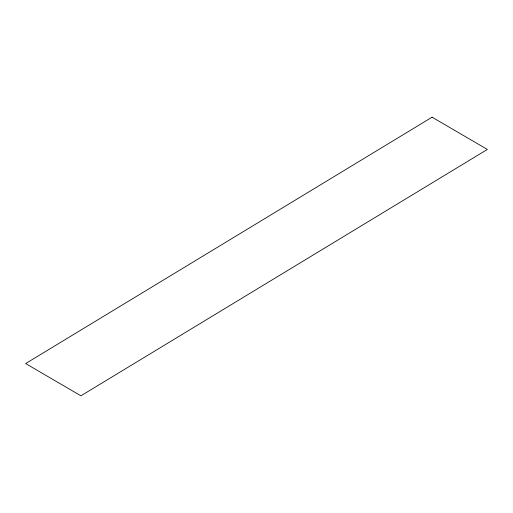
<?xml version="1.0" encoding="UTF-8"?>
<svg xmlns="http://www.w3.org/2000/svg" width="513" height="513" viewBox="0 0 513 513"><rect width="100%" height="100%" fill="white"/><g stroke="black" fill="none" stroke-linecap="round" stroke-linejoin="round"><path stroke-width="0.77" d="M432.081 117.188L25.65 363.563L80.919 395.812L487.35 149.437L432.081 117.188"/></g></svg>
